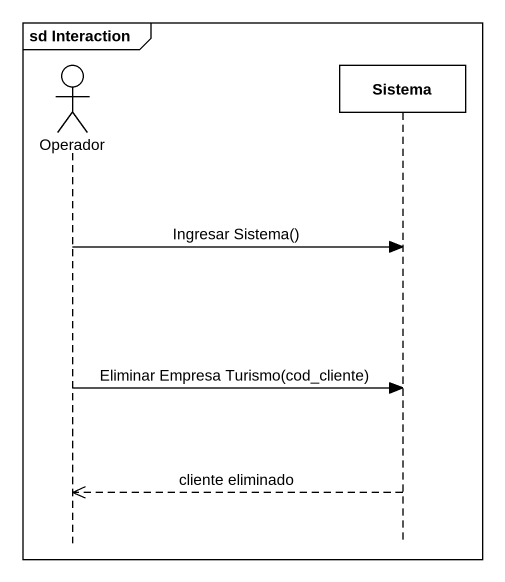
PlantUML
@startuml
mainframe sd Interaction
hide footbox
actor Operador
participant Sistema

Operador -> Sistema : Ingresar Sistema()
Operador -> Sistema : Eliminar Empresa Turismo(cod_cliente)
Sistema -->> Operador : cliente eliminado
@enduml
